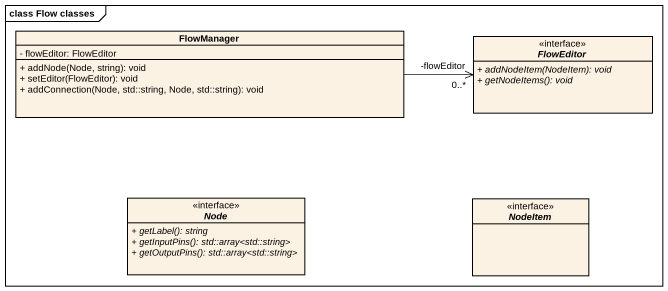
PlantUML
@startuml
mainframe class Flow classes
hide circle
hide empty members
skinparam classAttributeIconSize 0
class FlowManager {
  - flowEditor: FlowEditor
  + addNode(Node, string): void
  + setEditor(FlowEditor): void
  + addConnection(Node, std::string, Node, std::string): void
}
interface FlowEditor <<interface>> {
  {abstract} + addNodeItem(NodeItem): void
  {abstract} + getNodeItems(): void
}
interface "Node" as Node_ <<interface>> {
  {abstract} + getLabel(): string
  {abstract} + getInputPins(): std::array<std::string>
  {abstract} + getOutputPins(): std::array<std::string>
}
interface NodeItem <<interface>>
FlowManager -right-> "-flowEditor\n0..*" FlowEditor
@enduml
